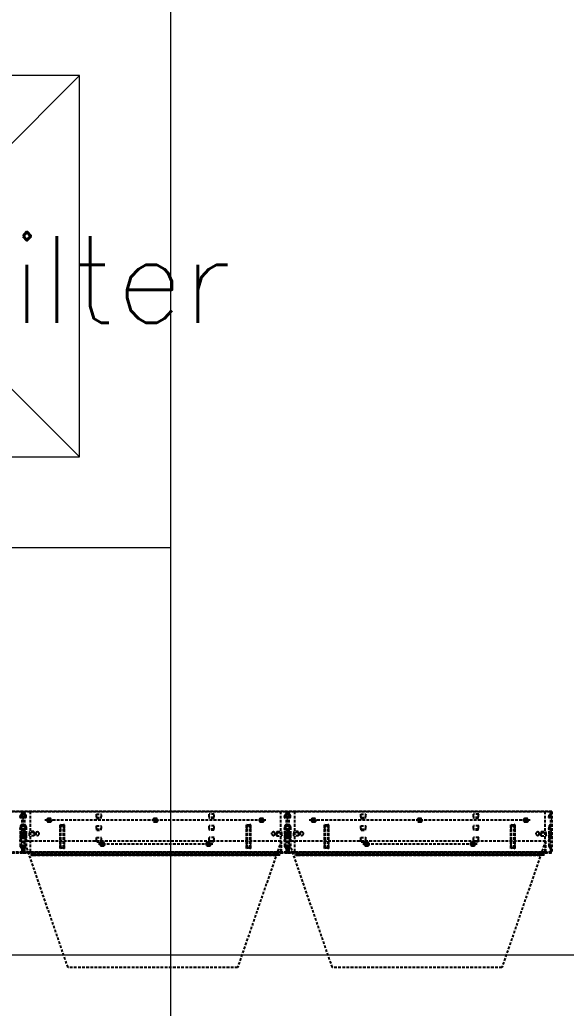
# Model space of a CAD drawing. Extents: x -32000 to 416743, y -254124 to 144214.
# Drawn here: x 14652 to 15913, y 38878 to 41159 of the extents above; entities that cross this region are included whole.
import ezdxf

# ---------------------------------------------------------------- set-up
doc = ezdxf.new("R2010")
doc.units = 0
doc.header["$LTSCALE"] = 10
doc.linetypes.add('XFM1Q40$0$HIDDEN', pattern=[9.525, 6.35, -3.175])
for name, color, linetype in [('XFM1Q40$0$CBF01', 3, 'Continuous'), ('XFM1Q40$0$CBF02', 6, 'Continuous'), ('XFM1Q40$0$CBF03', 30, 'Continuous'), ('XFM1Q40$0$CBF04', 7, 'Continuous'), ('XFM1Q40$0$HEPA', 6, 'Continuous'), ('XFM7P40ICA$0$H12PL4$0$L40_19_MEJI', 252, 'Continuous'), ('XFM7P40ICA$0$H12PL4$0$L40_19_SUGATA3', 252, 'Continuous'), ('XFM7P40ICA$0$H12PL4$0$L40_19_設備基礎', 252, 'Continuous')]:
    doc.layers.add(name, color=color, linetype=linetype)
doc.styles.add('XFM1Q40$0$LSP', font='SIMPLEX.shx', dxfattribs={"bigfont": 'chineset.shx'})

# ---------------------------------------------------------------- blocks, each defined once
blk = doc.blocks.new('XFM1Q40$0$A$Cac22a11c')
at = {"layer": 'XFM1Q40$0$CBF01', "color": 252, "linetype": 'XFM1Q40$0$HIDDEN', "ltscale": 0.1}
for p, q in [((287760, 174199.1), (287744, 174199.1)), ((287753, 174185.1), (287753.5, 174190.4)), ((287753, 174185.1), (287754.5, 174184.9)), ((287754.5, 174184.9), (287755, 174190.2)), ((287757, 174193.1), (287756.5, 174193.1)), ((287757, 174191.6), (287756.5, 174191.6)), ((287758.5, 174199.1), (287758.5, 174105.6)), ((287758.5, 174183.1), (287760, 174183.1)), ((287760, 174199.1), (287760, 174104.1)), ((288354, 174199.1), (288354, 174105.6)), ((288370, 174199.1), (288354, 174199.1)), ((288363, 174185.1), (288363.5, 174190.4)), ((288363, 174185.1), (288364.5, 174184.9)), ((288364.5, 174184.9), (288365, 174190.2)), ((288367, 174193.1), (288366.5, 174193.1)), ((288367, 174191.6), (288366.5, 174191.6)), ((288368.5, 174199.1), (288368.5, 174105.6)), ((288368.5, 174183.1), (288370, 174183.1)), ((288370, 174199.1), (288370, 174104.1)), ((288964, 174199.1), (288964, 174105.6)), ((288980, 174199.1), (288964, 174199.1)), ((288973, 174185.1), (288973.5, 174190.4)), ((288973, 174185.1), (288974.5, 174184.9)), ((288974.5, 174184.9), (288975, 174190.2)), ((288977, 174193.1), (288976.5, 174193.1)), ((288977, 174191.6), (288976.5, 174191.6)), ((288978.5, 174199.1), (288978.5, 174105.6)), ((288978.5, 174183.1), (288980, 174183.1)), ((288980, 174199.1), (288980, 174104.1)), ((287753, 174163.6), (287753, 174119.6)), ((287753, 174158.1), (287753.5, 174163.4)), ((287753, 174158.1), (287754.5, 174157.9)), ((287754.5, 174163.6), (287754.5, 174119.6)), ((287754.5, 174157.9), (287755, 174163.2)), ((287757, 174166.1), (287756.5, 174166.1)), ((287757, 174164.6), (287756.5, 174164.6)), ((287758.5, 174169.1), (287760, 174169.1)), ((288363, 174163.6), (288363, 174119.6)), ((288363, 174158.1), (288363.5, 174163.4)), ((288363, 174158.1), (288364.5, 174157.9)), ((288364.5, 174163.6), (288364.5, 174119.6)), ((288364.5, 174157.9), (288365, 174163.2)), ((288367, 174166.1), (288366.5, 174166.1)), ((288367, 174164.6), (288366.5, 174164.6)), ((288368.5, 174169.1), (288370, 174169.1)), ((288973, 174163.6), (288973, 174119.6)), ((288973, 174158.1), (288973.5, 174163.4)), ((288973, 174158.1), (288974.5, 174157.9)), ((288974.5, 174163.6), (288974.5, 174119.6)), ((288974.5, 174157.9), (288975, 174163.2)), ((288977, 174166.1), (288976.5, 174166.1)), ((288977, 174164.6), (288976.5, 174164.6)), ((288978.5, 174169.1), (288980, 174169.1)), ((287753, 174151.1), (287754.5, 174151.3)), ((287753, 174151.1), (287753.5, 174145.8)), ((287753, 174131.1), (287753.5, 174136.4)), ((287754.5, 174151.3), (287755, 174146)), ((287754.5, 174130.9), (287755, 174136.2)), ((287756.5, 174151.6), (287760, 174151.6)), ((287756.5, 174150.1), (287758.5, 174150.1)), ((287756.5, 174146.1), (287758.5, 174146.1)), ((287756.5, 174144.6), (287760, 174144.6)), ((287757, 174139.1), (287756.5, 174139.1)), ((287757, 174137.6), (287756.5, 174137.6)), ((287758.5, 174156.1), (287760, 174156.1)), ((287758.5, 174153.1), (287760, 174153.1)), ((288363, 174151.1), (288364.5, 174151.3)), ((288363, 174151.1), (288363.5, 174145.8)), ((288363, 174131.1), (288363.5, 174136.4)), ((288364.5, 174151.3), (288365, 174146)), ((288364.5, 174130.9), (288365, 174136.2)), ((288366.5, 174151.6), (288370, 174151.6)), ((288366.5, 174150.1), (288368.5, 174150.1)), ((288366.5, 174146.1), (288368.5, 174146.1)), ((288366.5, 174144.6), (288370, 174144.6)), ((288367, 174139.1), (288366.5, 174139.1)), ((288367, 174137.6), (288366.5, 174137.6)), ((288368.5, 174156.1), (288370, 174156.1)), ((288368.5, 174153.1), (288370, 174153.1)), ((288973, 174151.1), (288974.5, 174151.3)), ((288973, 174151.1), (288973.5, 174145.8)), ((288973, 174131.1), (288973.5, 174136.4)), ((288974.5, 174151.3), (288975, 174146)), ((288974.5, 174130.9), (288975, 174136.2)), ((288976.5, 174151.6), (288980, 174151.6)), ((288976.5, 174150.1), (288978.5, 174150.1)), ((288976.5, 174146.1), (288978.5, 174146.1)), ((288976.5, 174144.6), (288980, 174144.6)), ((288977, 174139.1), (288976.5, 174139.1)), ((288977, 174137.6), (288976.5, 174137.6)), ((288978.5, 174156.1), (288980, 174156.1)), ((288978.5, 174153.1), (288980, 174153.1)), ((287753, 174131.1), (287754.5, 174130.9)), ((287758.5, 174129.1), (287760, 174129.1)), ((287758.5, 174114.1), (287760, 174114.1)), ((288363, 174131.1), (288364.5, 174130.9)), ((288368.5, 174129.1), (288370, 174129.1)), ((288368.5, 174114.1), (288370, 174114.1)), ((288973, 174131.1), (288974.5, 174130.9)), ((288978.5, 174129.1), (288980, 174129.1)), ((288978.5, 174114.1), (288980, 174114.1)), ((287758.5, 174105.6), (287735, 174105.6)), ((287760, 174104.1), (287736.5, 174104.1)), ((288368.5, 174105.6), (288345, 174105.6)), ((288345, 174105.6), (288345, 174098.6)), ((288352, 174098.6), (288345, 174098.6)), ((288370, 174104.1), (288346.5, 174104.1)), ((288346.5, 174104.1), (288346.5, 174100.1)), ((288352, 174100.1), (288346.5, 174100.1)), ((288352, 174098.6), (288352, 174100.1)), ((288354, 174105.6), (288354, 174104.1)), ((288978.5, 174105.6), (288955, 174105.6)), ((288955, 174105.6), (288955, 174098.6)), ((288962, 174098.6), (288955, 174098.6)), ((288980, 174104.1), (288956.5, 174104.1)), ((288956.5, 174104.1), (288956.5, 174100.1)), ((288962, 174100.1), (288956.5, 174100.1)), ((288962, 174098.6), (288962, 174100.1)), ((288964, 174105.6), (288964, 174104.1))]:
    blk.add_line(p, q, dxfattribs=at)
for centre, radius, start, end in [((287756.5, 174190.1), 3, 90, 175), ((287756.5, 174190.1), 1.5, 90, 175), ((287757, 174194.6), 1.5, 270, 0), ((287757, 174194.6), 3, 270, 300), ((287757, 174194.6), 3, 300, 0), ((288366.5, 174190.1), 3, 90, 175), ((288366.5, 174190.1), 1.5, 90, 175), ((288367, 174194.6), 1.5, 270, 0), ((288367, 174194.6), 3, 270, 300), ((288367, 174194.6), 3, 300, 0), ((288976.5, 174190.1), 3, 90, 175), ((288976.5, 174190.1), 1.5, 90, 175), ((288977, 174194.6), 1.5, 270, 0), ((288977, 174194.6), 3, 270, 300), ((288977, 174194.6), 3, 300, 0), ((287758.5, 174163.6), 5.5, 90, 180), ((287756.5, 174163.1), 3, 90, 175), ((287758.5, 174163.6), 4, 90, 180), ((287756.5, 174163.1), 1.5, 90, 175), ((287757, 174167.6), 1.5, 270, 0), ((287757, 174167.6), 3, 270, 0), ((288368.5, 174163.6), 5.5, 90, 180), ((288366.5, 174163.1), 3, 90, 175), ((288368.5, 174163.6), 4, 90, 180), ((288366.5, 174163.1), 1.5, 90, 175), ((288367, 174167.6), 1.5, 270, 0), ((288367, 174167.6), 3, 270, 0), ((288978.5, 174163.6), 5.5, 90, 180), ((288976.5, 174163.1), 3, 90, 175), ((288978.5, 174163.6), 4, 90, 180), ((288976.5, 174163.1), 1.5, 90, 175), ((288977, 174167.6), 1.5, 270, 0), ((288977, 174167.6), 3, 270, 0), ((287756.5, 174148.1), 3.5, 90, 270), ((287756.5, 174146.1), 3, 185, 270), ((287756.5, 174136.1), 3, 90, 175), ((287756.5, 174148.1), 2, 90, 270), ((287756.5, 174146.1), 1.5, 185, 270), ((287756.5, 174136.1), 1.5, 90, 175), ((287757, 174141.6), 3, 0, 90), ((287757, 174141.6), 1.5, 0, 90), ((287757, 174140.6), 3, 270, 0), ((287757, 174140.6), 1.5, 270, 0), ((288366.5, 174148.1), 3.5, 90, 270), ((288366.5, 174146.1), 3, 185, 270), ((288366.5, 174136.1), 3, 90, 175), ((288366.5, 174148.1), 2, 90, 270), ((288366.5, 174146.1), 1.5, 185, 270), ((288366.5, 174136.1), 1.5, 90, 175), ((288367, 174141.6), 3, 0, 90), ((288367, 174141.6), 1.5, 0, 90), ((288367, 174140.6), 3, 270, 0), ((288367, 174140.6), 1.5, 270, 0), ((288976.5, 174148.1), 3.5, 90, 270), ((288976.5, 174146.1), 3, 185, 270), ((288976.5, 174136.1), 3, 90, 175), ((288976.5, 174148.1), 2, 90, 270), ((288976.5, 174146.1), 1.5, 185, 270), ((288976.5, 174136.1), 1.5, 90, 175), ((288977, 174141.6), 3, 0, 90), ((288977, 174141.6), 1.5, 0, 90), ((288977, 174140.6), 3, 270, 0), ((288977, 174140.6), 1.5, 270, 0), ((287758.5, 174119.6), 5.5, 180, 270), ((287758.5, 174119.6), 4, 180, 270), ((288368.5, 174119.6), 5.5, 180, 270), ((288368.5, 174119.6), 4, 180, 270), ((288978.5, 174119.6), 5.5, 180, 270), ((288978.5, 174119.6), 4, 180, 270)]:
    blk.add_arc(centre, radius, start, end, dxfattribs=at)
at = {"layer": 'XFM1Q40$0$CBF02', "color": 252, "linetype": 'XFM1Q40$0$HIDDEN', "ltscale": 0.1}
for p, q in [((287150, 174199.1), (287758.5, 174199.1)), ((287757, 174199.1), (287757, 174104.1)), ((287758.5, 174199.1), (287758.5, 174104.1)), ((287760, 174199.1), (288368.5, 174199.1)), ((287760, 174199.1), (287760, 174104.1)), ((287818, 174174.5), (287818, 174183.6)), ((287822, 174183.1), (287818, 174183.1)), ((287822, 174174.5), (287822, 174183.6)), ((287930, 174183.1), (287929, 174193)), ((287929.9, 174185.1), (287929.1, 174193.1)), ((287929.1, 174193.1), (287940.9, 174193.1)), ((287929.9, 174185.1), (287940.1, 174185.1)), ((287930, 174183.1), (287940, 174183.1)), ((287940, 174183.1), (287941, 174193)), ((287940.1, 174185.1), (287940.9, 174193.1)), ((288063, 174174.5), (288063, 174183.6)), ((288067, 174183.1), (288063, 174183.1)), ((288067, 174174.5), (288067, 174183.6)), ((288308, 174174.5), (288308, 174183.6)), ((288312, 174183.1), (288308, 174183.1)), ((288312, 174174.5), (288312, 174183.6)), ((288367, 174199.1), (288367, 174104.1)), ((288368.5, 174199.1), (288368.5, 174104.1)), ((288370, 174199.1), (288978.5, 174199.1)), ((288370, 174199.1), (288370, 174104.1)), ((288428, 174174.5), (288428, 174183.6)), ((288432, 174183.1), (288428, 174183.1)), ((288432, 174174.5), (288432, 174183.6)), ((288540, 174183.1), (288539, 174193)), ((288539.9, 174185.1), (288539.1, 174193.1)), ((288539.1, 174193.1), (288550.9, 174193.1)), ((288539.9, 174185.1), (288550.1, 174185.1)), ((288540, 174183.1), (288550, 174183.1)), ((288550, 174183.1), (288551, 174193)), ((288550.1, 174185.1), (288550.9, 174193.1)), ((288673, 174174.5), (288673, 174183.6)), ((288677, 174183.1), (288673, 174183.1)), ((288677, 174174.5), (288677, 174183.6)), ((288918, 174174.5), (288918, 174183.6)), ((288922, 174183.1), (288918, 174183.1)), ((288922, 174174.5), (288922, 174183.6)), ((288977, 174199.1), (288977, 174104.1)), ((288978.5, 174199.1), (288978.5, 174104.1)), ((287813, 174179.1), (287827, 174179.1)), ((287822, 174175.1), (287818, 174175.1)), ((287845, 174114.1), (287845, 174169.1)), ((287845, 174169.1), (287848.3, 174167.9)), ((287847, 174114.8), (287847, 174168.4)), ((287855, 174124.7), (287855, 174158.5)), ((287930, 174156.1), (287929, 174166)), ((287929.9, 174158.1), (287929.1, 174166.1)), ((287929.1, 174166.1), (287940.9, 174166.1)), ((287929.9, 174158.1), (287940.1, 174158.1)), ((287940, 174156.1), (287941, 174166)), ((287940.1, 174158.1), (287940.9, 174166.1)), ((288058, 174179.1), (288072, 174179.1)), ((288067, 174175.1), (288063, 174175.1)), ((288275, 174114.1), (288275, 174169.1)), ((288275, 174169.1), (288278.3, 174167.9)), ((288277, 174114.8), (288277, 174168.4)), ((288285, 174124.7), (288285, 174158.5)), ((288303, 174179.1), (288317, 174179.1)), ((288312, 174175.1), (288308, 174175.1)), ((288423, 174179.1), (288437, 174179.1)), ((288432, 174175.1), (288428, 174175.1)), ((288455, 174114.1), (288455, 174169.1)), ((288455, 174169.1), (288458.3, 174167.9)), ((288457, 174114.8), (288457, 174168.4)), ((288465, 174124.7), (288465, 174158.5)), ((288540, 174156.1), (288539, 174166)), ((288539.9, 174158.1), (288539.1, 174166.1)), ((288539.1, 174166.1), (288550.9, 174166.1)), ((288539.9, 174158.1), (288550.1, 174158.1)), ((288550, 174156.1), (288551, 174166)), ((288550.1, 174158.1), (288550.9, 174166.1)), ((288668, 174179.1), (288682, 174179.1)), ((288677, 174175.1), (288673, 174175.1)), ((288885, 174114.1), (288885, 174169.1)), ((288885, 174169.1), (288888.3, 174167.9)), ((288887, 174114.8), (288887, 174168.4)), ((288895, 174124.7), (288895, 174158.5)), ((288913, 174179.1), (288927, 174179.1)), ((288922, 174175.1), (288918, 174175.1)), ((287930, 174129.1), (287929, 174139)), ((287929.1, 174139.1), (287940.9, 174139.1)), ((287929.9, 174131.1), (287929.1, 174139.1)), ((287930, 174156.1), (287940, 174156.1)), ((287940, 174129.1), (287941, 174139)), ((287940.1, 174131.1), (287940.9, 174139.1)), ((288333.5, 174146.6), (288333.5, 174149.6)), ((288340.5, 174145.5), (288340.5, 174150.7)), ((288345.5, 174153.1), (288344.5, 174143.1)), ((288345.4, 174151.1), (288344.6, 174143.1)), ((288344.6, 174143.1), (288356.4, 174143.1)), ((288345.4, 174151.1), (288355.6, 174151.1)), ((288345.5, 174153.1), (288355.5, 174153.1)), ((288355.5, 174153.1), (288356.5, 174143.1)), ((288355.6, 174151.1), (288356.4, 174143.1)), ((288540, 174129.1), (288539, 174139)), ((288539.1, 174139.1), (288550.9, 174139.1)), ((288539.9, 174131.1), (288539.1, 174139.1)), ((288540, 174156.1), (288550, 174156.1)), ((288550, 174129.1), (288551, 174139)), ((288550.1, 174131.1), (288550.9, 174139.1)), ((288943.5, 174146.6), (288943.5, 174149.6)), ((288950.5, 174145.5), (288950.5, 174150.7)), ((288955.5, 174153.1), (288954.5, 174143.1)), ((288955.4, 174151.1), (288954.6, 174143.1)), ((288954.6, 174143.1), (288966.4, 174143.1)), ((288955.4, 174151.1), (288965.6, 174151.1)), ((288955.5, 174153.1), (288965.5, 174153.1)), ((288965.5, 174153.1), (288966.5, 174143.1)), ((288965.6, 174151.1), (288966.4, 174143.1)), ((287848.3, 174115.3), (287845, 174114.1)), ((287929.9, 174131.1), (287940.1, 174131.1)), ((287930, 174129.1), (287940, 174129.1)), ((287935.5, 174124.1), (287949.5, 174124.1)), ((287940.5, 174119.5), (287940.5, 174128.6)), ((287944.5, 174128.1), (287940.5, 174128.1)), ((287944.5, 174120.1), (287940.5, 174120.1)), ((287944.5, 174119.5), (287944.5, 174128.6)), ((288180.5, 174124.1), (288194.5, 174124.1)), ((288185.5, 174119.5), (288185.5, 174128.6)), ((288189.5, 174128.1), (288185.5, 174128.1)), ((288189.5, 174120.1), (288185.5, 174120.1)), ((288189.5, 174119.5), (288189.5, 174128.6)), ((288278.3, 174115.3), (288275, 174114.1)), ((288458.3, 174115.3), (288455, 174114.1)), ((288539.9, 174131.1), (288550.1, 174131.1)), ((288540, 174129.1), (288550, 174129.1)), ((288545.5, 174124.1), (288559.5, 174124.1)), ((288550.5, 174119.5), (288550.5, 174128.6)), ((288554.5, 174128.1), (288550.5, 174128.1)), ((288554.5, 174120.1), (288550.5, 174120.1)), ((288554.5, 174119.5), (288554.5, 174128.6)), ((288790.5, 174124.1), (288804.5, 174124.1)), ((288795.5, 174119.5), (288795.5, 174128.6)), ((288799.5, 174128.1), (288795.5, 174128.1)), ((288799.5, 174120.1), (288795.5, 174120.1)), ((288799.5, 174119.5), (288799.5, 174128.6)), ((288888.3, 174115.3), (288885, 174114.1)), ((287733.5, 174104.1), (287758.5, 174104.1)), ((287783.5, 174104.1), (287760, 174104.1)), ((287783.5, 174105.6), (288343.5, 174105.6)), ((287783.5, 174098.6), (287783.5, 174105.6)), ((287783.5, 174104.1), (288343.5, 174104.1)), ((287783.5, 174100.1), (288343.5, 174100.1)), ((287783.5, 174098.6), (288343.5, 174098.6)), ((288343.5, 174105.6), (288343.5, 174098.6)), ((288343.5, 174104.1), (288368.5, 174104.1)), ((288393.5, 174104.1), (288370, 174104.1)), ((288393.5, 174105.6), (288953.5, 174105.6)), ((288393.5, 174098.6), (288393.5, 174105.6)), ((288393.5, 174104.1), (288953.5, 174104.1)), ((288393.5, 174100.1), (288953.5, 174100.1)), ((288393.5, 174098.6), (288953.5, 174098.6)), ((288953.5, 174105.6), (288953.5, 174098.6)), ((288953.5, 174104.1), (288978.5, 174104.1))]:
    blk.add_line(p, q, dxfattribs=at)
for centre, radius, start, end in [((287818, 174179.1), 4, 90, 270), ((287822, 174179.1), 4, 270, 90), ((287929.1, 174193), 0.0502, 360, 191.4212), ((287940.9, 174193), 0.0502, 348.5788, 180), ((288063, 174179.1), 4, 90, 270), ((288067, 174179.1), 4, 270, 90), ((288308, 174179.1), 4, 90, 270), ((288312, 174179.1), 4, 270, 90), ((288428, 174179.1), 4, 90, 270), ((288432, 174179.1), 4, 270, 90), ((288539.1, 174193), 0.0502, 360, 191.4212), ((288550.9, 174193), 0.0502, 348.5788, 180), ((288673, 174179.1), 4, 90, 270), ((288677, 174179.1), 4, 270, 90), ((288918, 174179.1), 4, 90, 270), ((288922, 174179.1), 4, 270, 90), ((287845, 174158.5), 10, 0, 70.71), ((287929.1, 174166), 0.0502, 360, 191.4212), ((287940.9, 174166), 0.0502, 348.5788, 180), ((288275, 174158.5), 10, 0, 70.71), ((288455, 174158.5), 10, 0, 70.71), ((288539.1, 174166), 0.0502, 360, 191.4212), ((288550.9, 174166), 0.0502, 348.5788, 180), ((288885, 174158.5), 10, 0, 70.71), ((287929.1, 174139), 0.0502, 360, 191.4212), ((287940.9, 174139), 0.0502, 348.5788, 180), ((288337.5, 174147.5), 4.49, 63.4401, 152.8116), ((288337.5, 174148.6), 4.49, 207.1884, 296.5599), ((288337.5, 174148.1), 4, 300, 60), ((288344.6, 174143.1), 0.0502, 168.5788, 0), ((288356.4, 174143.1), 0.0502, 180, 11.4212), ((288539.1, 174139), 0.0502, 360, 191.4212), ((288550.9, 174139), 0.0502, 348.5788, 180), ((288947.5, 174147.5), 4.49, 63.4401, 152.8116), ((288947.5, 174148.6), 4.49, 207.1884, 296.5599), ((288947.5, 174148.1), 4, 300, 60), ((288954.6, 174143.1), 0.0502, 168.5788, 0), ((288966.4, 174143.1), 0.0502, 180, 11.4212), ((287845, 174124.7), 10, 289.29, 0), ((287940.5, 174124.1), 4, 90, 270), ((287944.5, 174124.1), 4, 270, 90), ((288185.5, 174124.1), 4, 90, 270), ((288189.5, 174124.1), 4, 270, 90), ((288275, 174124.7), 10, 289.29, 0), ((288455, 174124.7), 10, 289.29, 0), ((288550.5, 174124.1), 4, 90, 270), ((288554.5, 174124.1), 4, 270, 90), ((288795.5, 174124.1), 4, 90, 270), ((288799.5, 174124.1), 4, 270, 90), ((288885, 174124.7), 10, 289.29, 0)]:
    blk.add_arc(centre, radius, start, end, dxfattribs=at)
at = {"layer": 'XFM1Q40$0$CBF03', "color": 252, "linetype": 'XFM1Q40$0$HIDDEN', "ltscale": 0.1}
for p, q in [((287760, 174199.1), (287151.5, 174199.1)), ((287760, 174199.1), (287760, 174104.1)), ((288370, 174199.1), (287761.5, 174199.1)), ((287761.5, 174199.1), (287761.5, 174104.1)), ((287763, 174199.1), (287763, 174104.1)), ((287818, 174174.5), (287818, 174183.6)), ((287818, 174183.1), (287822, 174183.1)), ((287822, 174174.5), (287822, 174183.6)), ((288063, 174174.5), (288063, 174183.6)), ((288063, 174183.1), (288067, 174183.1)), ((288067, 174174.5), (288067, 174183.6)), ((288190, 174183.1), (288189, 174193)), ((288200.9, 174193.1), (288189.1, 174193.1)), ((288189.9, 174185.1), (288189.1, 174193.1)), ((288200.1, 174185.1), (288189.9, 174185.1)), ((288200, 174183.1), (288190, 174183.1)), ((288200, 174183.1), (288201, 174193)), ((288200.1, 174185.1), (288200.9, 174193.1)), ((288308, 174174.5), (288308, 174183.6)), ((288308, 174183.1), (288312, 174183.1)), ((288312, 174174.5), (288312, 174183.6)), ((288370, 174199.1), (288370, 174104.1)), ((288980, 174199.1), (288371.5, 174199.1)), ((288371.5, 174199.1), (288371.5, 174104.1)), ((288373, 174199.1), (288373, 174104.1)), ((288428, 174174.5), (288428, 174183.6)), ((288428, 174183.1), (288432, 174183.1)), ((288432, 174174.5), (288432, 174183.6)), ((288673, 174174.5), (288673, 174183.6)), ((288673, 174183.1), (288677, 174183.1)), ((288677, 174174.5), (288677, 174183.6)), ((288800, 174183.1), (288799, 174193)), ((288810.9, 174193.1), (288799.1, 174193.1)), ((288799.9, 174185.1), (288799.1, 174193.1)), ((288810.1, 174185.1), (288799.9, 174185.1)), ((288810, 174183.1), (288800, 174183.1)), ((288810, 174183.1), (288811, 174193)), ((288810.1, 174185.1), (288810.9, 174193.1)), ((288918, 174174.5), (288918, 174183.6)), ((288918, 174183.1), (288922, 174183.1)), ((288922, 174174.5), (288922, 174183.6)), ((288980, 174199.1), (288980, 174104.1)), ((288320, 174179.1), (287810, 174179.1)), ((287818, 174175.1), (287822, 174175.1)), ((287845, 174124.7), (287845, 174158.5)), ((287855, 174169.1), (287851.7, 174167.9)), ((287853, 174114.8), (287853, 174168.4)), ((287855, 174114.1), (287855, 174169.1)), ((288063, 174175.1), (288067, 174175.1)), ((288190, 174156.1), (288189, 174166)), ((288189.9, 174158.1), (288189.1, 174166.1)), ((288200.9, 174166.1), (288189.1, 174166.1)), ((288200.1, 174158.1), (288189.9, 174158.1)), ((288200, 174156.1), (288201, 174166)), ((288200.1, 174158.1), (288200.9, 174166.1)), ((288275, 174124.7), (288275, 174158.5)), ((288285, 174169.1), (288281.7, 174167.9)), ((288283, 174114.8), (288283, 174168.4)), ((288285, 174114.1), (288285, 174169.1)), ((288308, 174175.1), (288312, 174175.1)), ((288930, 174179.1), (288420, 174179.1)), ((288428, 174175.1), (288432, 174175.1)), ((288455, 174124.7), (288455, 174158.5)), ((288465, 174169.1), (288461.7, 174167.9)), ((288463, 174114.8), (288463, 174168.4)), ((288465, 174114.1), (288465, 174169.1)), ((288673, 174175.1), (288677, 174175.1)), ((288800, 174156.1), (288799, 174166)), ((288799.9, 174158.1), (288799.1, 174166.1)), ((288810.9, 174166.1), (288799.1, 174166.1)), ((288810.1, 174158.1), (288799.9, 174158.1)), ((288810, 174156.1), (288811, 174166)), ((288810.1, 174158.1), (288810.9, 174166.1)), ((288885, 174124.7), (288885, 174158.5)), ((288895, 174169.1), (288891.7, 174167.9)), ((288893, 174114.8), (288893, 174168.4)), ((288895, 174114.1), (288895, 174169.1)), ((288918, 174175.1), (288922, 174175.1)), ((287774.5, 174153.1), (287773.5, 174143.1)), ((287774.4, 174151.1), (287773.6, 174143.1)), ((287785.4, 174143.1), (287773.6, 174143.1)), ((287784.6, 174151.1), (287774.4, 174151.1)), ((287784.5, 174153.1), (287774.5, 174153.1)), ((287784.5, 174153.1), (287785.5, 174143.1)), ((287784.6, 174151.1), (287785.4, 174143.1)), ((287789.5, 174145.5), (287789.5, 174150.7)), ((287796.5, 174146.6), (287796.5, 174149.6)), ((288190, 174129.1), (288189, 174139)), ((288200.9, 174139.1), (288189.1, 174139.1)), ((288189.9, 174131.1), (288189.1, 174139.1)), ((288200, 174156.1), (288190, 174156.1)), ((288200, 174129.1), (288201, 174139)), ((288200.1, 174131.1), (288200.9, 174139.1)), ((288384.5, 174153.1), (288383.5, 174143.1)), ((288384.4, 174151.1), (288383.6, 174143.1)), ((288395.4, 174143.1), (288383.6, 174143.1)), ((288394.6, 174151.1), (288384.4, 174151.1)), ((288394.5, 174153.1), (288384.5, 174153.1)), ((288394.5, 174153.1), (288395.5, 174143.1)), ((288394.6, 174151.1), (288395.4, 174143.1)), ((288399.5, 174145.5), (288399.5, 174150.7)), ((288406.5, 174146.6), (288406.5, 174149.6)), ((288800, 174129.1), (288799, 174139)), ((288810.9, 174139.1), (288799.1, 174139.1)), ((288799.9, 174131.1), (288799.1, 174139.1)), ((288810, 174156.1), (288800, 174156.1)), ((288810, 174129.1), (288811, 174139)), ((288810.1, 174131.1), (288810.9, 174139.1)), ((287851.7, 174115.3), (287855, 174114.1)), ((288197.5, 174124.1), (287932.5, 174124.1)), ((287940.5, 174119.5), (287940.5, 174128.6)), ((287940.5, 174128.1), (287944.5, 174128.1)), ((287940.5, 174120.1), (287944.5, 174120.1)), ((287944.5, 174119.5), (287944.5, 174128.6)), ((288185.5, 174119.5), (288185.5, 174128.6)), ((288185.5, 174128.1), (288189.5, 174128.1)), ((288185.5, 174120.1), (288189.5, 174120.1)), ((288189.5, 174119.5), (288189.5, 174128.6)), ((288200.1, 174131.1), (288189.9, 174131.1)), ((288200, 174129.1), (288190, 174129.1)), ((288281.7, 174115.3), (288285, 174114.1)), ((288461.7, 174115.3), (288465, 174114.1)), ((288807.5, 174124.1), (288542.5, 174124.1)), ((288550.5, 174119.5), (288550.5, 174128.6)), ((288550.5, 174128.1), (288554.5, 174128.1)), ((288550.5, 174120.1), (288554.5, 174120.1)), ((288554.5, 174119.5), (288554.5, 174128.6)), ((288795.5, 174119.5), (288795.5, 174128.6)), ((288795.5, 174128.1), (288799.5, 174128.1)), ((288795.5, 174120.1), (288799.5, 174120.1)), ((288799.5, 174119.5), (288799.5, 174128.6)), ((288810.1, 174131.1), (288799.9, 174131.1)), ((288810, 174129.1), (288800, 174129.1)), ((288891.7, 174115.3), (288895, 174114.1)), ((287760, 174104.1), (287151.5, 174104.1)), ((288370, 174104.1), (287761.5, 174104.1)), ((288346.5, 174105.6), (287786.5, 174105.6)), ((287786.5, 174105.6), (287786.5, 174104.1)), ((287786.5, 174104.1), (287786.5, 174098.6)), ((288346.5, 174100.1), (287786.5, 174100.1)), ((288346.5, 174098.6), (287786.5, 174098.6)), ((288346.5, 174104.1), (288346.5, 174105.6)), ((288346.5, 174098.6), (288346.5, 174104.1)), ((288980, 174104.1), (288371.5, 174104.1)), ((288956.5, 174105.6), (288396.5, 174105.6)), ((288396.5, 174105.6), (288396.5, 174104.1)), ((288396.5, 174104.1), (288396.5, 174098.6)), ((288956.5, 174100.1), (288396.5, 174100.1)), ((288956.5, 174098.6), (288396.5, 174098.6)), ((288956.5, 174104.1), (288956.5, 174105.6)), ((288956.5, 174098.6), (288956.5, 174104.1))]:
    blk.add_line(p, q, dxfattribs=at)
for centre, radius, start, end in [((287818, 174179.1), 4, 90, 270), ((287822, 174179.1), 4, 270, 90), ((288063, 174179.1), 4, 90, 270), ((288067, 174179.1), 4, 270, 90), ((288189.1, 174193), 0.0502, 360, 191.4212), ((288200.9, 174193), 0.0502, 348.5788, 180), ((288308, 174179.1), 4, 90, 270), ((288312, 174179.1), 4, 270, 90), ((288428, 174179.1), 4, 90, 270), ((288432, 174179.1), 4, 270, 90), ((288673, 174179.1), 4, 90, 270), ((288677, 174179.1), 4, 270, 90), ((288799.1, 174193), 0.0502, 360, 191.4212), ((288810.9, 174193), 0.0502, 348.5788, 180), ((288918, 174179.1), 4, 90, 270), ((288922, 174179.1), 4, 270, 90), ((287855, 174158.5), 10, 109.29, 180), ((288189.1, 174166), 0.0502, 360, 191.4212), ((288200.9, 174166), 0.0502, 348.5788, 180), ((288285, 174158.5), 10, 109.29, 180), ((288465, 174158.5), 10, 109.29, 180), ((288799.1, 174166), 0.0502, 360, 191.4212), ((288810.9, 174166), 0.0502, 348.5788, 180), ((288895, 174158.5), 10, 109.29, 180), ((287773.6, 174143.1), 0.0502, 168.5788, 0), ((287785.4, 174143.1), 0.0502, 180, 11.4212), ((287792.5, 174148.1), 4, 120, 240), ((287792.5, 174147.5), 4.49, 27.1884, 116.5599), ((287792.5, 174148.6), 4.49, 243.4401, 332.8116), ((288189.1, 174139), 0.0502, 360, 191.4212), ((288200.9, 174139), 0.0502, 348.5788, 180), ((288383.6, 174143.1), 0.0502, 168.5788, 0), ((288395.4, 174143.1), 0.0502, 180, 11.4212), ((288402.5, 174148.1), 4, 120, 240), ((288402.5, 174147.5), 4.49, 27.1884, 116.5599), ((288402.5, 174148.6), 4.49, 243.4401, 332.8116), ((288799.1, 174139), 0.0502, 360, 191.4212), ((288810.9, 174139), 0.0502, 348.5788, 180), ((287855, 174124.7), 10, 180, 250.71), ((287940.5, 174124.1), 4, 90, 270), ((287944.5, 174124.1), 4, 270, 90), ((288185.5, 174124.1), 4, 90, 270), ((288189.5, 174124.1), 4, 270, 90), ((288285, 174124.7), 10, 180, 250.71), ((288465, 174124.7), 10, 180, 250.71), ((288550.5, 174124.1), 4, 90, 270), ((288554.5, 174124.1), 4, 270, 90), ((288795.5, 174124.1), 4, 90, 270), ((288799.5, 174124.1), 4, 270, 90), ((288895, 174124.7), 10, 180, 250.71)]:
    blk.add_arc(centre, radius, start, end, dxfattribs=at)
at = {"layer": 'XFM1Q40$0$CBF04', "color": 252, "linetype": 'XFM1Q40$0$HIDDEN', "ltscale": 0.1}
for p, q in [((287760, 174199.1), (287760, 174104.1)), ((287760, 174199.1), (287776, 174199.1)), ((287761.5, 174183.1), (287760, 174183.1)), ((287761.5, 174199.1), (287761.5, 174105.6)), ((287763, 174193.1), (287763.5, 174193.1)), ((287763, 174191.6), (287763.5, 174191.6)), ((287765.5, 174184.9), (287765, 174190.2)), ((287767, 174185.1), (287765.5, 174184.9)), ((287767, 174185.1), (287766.5, 174190.4)), ((287776, 174199.1), (287776, 174105.6)), ((288370, 174199.1), (288370, 174104.1)), ((288370, 174199.1), (288386, 174199.1)), ((288371.5, 174183.1), (288370, 174183.1)), ((288371.5, 174199.1), (288371.5, 174105.6)), ((288373, 174193.1), (288373.5, 174193.1)), ((288373, 174191.6), (288373.5, 174191.6)), ((288375.5, 174184.9), (288375, 174190.2)), ((288377, 174185.1), (288375.5, 174184.9)), ((288377, 174185.1), (288376.5, 174190.4)), ((288386, 174199.1), (288386, 174105.6)), ((287761.5, 174169.1), (287760, 174169.1)), ((287763, 174166.1), (287763.5, 174166.1)), ((287763, 174164.6), (287763.5, 174164.6)), ((287765.5, 174157.9), (287765, 174163.2)), ((287765.5, 174163.6), (287765.5, 174119.6)), ((287767, 174158.1), (287765.5, 174157.9)), ((287767, 174158.1), (287766.5, 174163.4)), ((287767, 174163.6), (287767, 174119.6)), ((288371.5, 174169.1), (288370, 174169.1)), ((288373, 174166.1), (288373.5, 174166.1)), ((288373, 174164.6), (288373.5, 174164.6)), ((288375.5, 174157.9), (288375, 174163.2)), ((288375.5, 174163.6), (288375.5, 174119.6)), ((288377, 174158.1), (288375.5, 174157.9)), ((288377, 174158.1), (288376.5, 174163.4)), ((288377, 174163.6), (288377, 174119.6)), ((287761.5, 174156.1), (287760, 174156.1)), ((287761.5, 174153.1), (287760, 174153.1)), ((287763.5, 174151.6), (287760, 174151.6)), ((287763.5, 174144.6), (287760, 174144.6)), ((287763.5, 174150.1), (287761.5, 174150.1)), ((287763.5, 174146.1), (287761.5, 174146.1)), ((287763, 174139.1), (287763.5, 174139.1)), ((287763, 174137.6), (287763.5, 174137.6)), ((287765.5, 174151.3), (287765, 174146)), ((287765.5, 174130.9), (287765, 174136.2)), ((287767, 174151.1), (287765.5, 174151.3)), ((287767, 174151.1), (287766.5, 174145.8)), ((287767, 174131.1), (287766.5, 174136.4)), ((288371.5, 174156.1), (288370, 174156.1)), ((288371.5, 174153.1), (288370, 174153.1)), ((288373.5, 174151.6), (288370, 174151.6)), ((288373.5, 174144.6), (288370, 174144.6)), ((288373.5, 174150.1), (288371.5, 174150.1)), ((288373.5, 174146.1), (288371.5, 174146.1)), ((288373, 174139.1), (288373.5, 174139.1)), ((288373, 174137.6), (288373.5, 174137.6)), ((288375.5, 174151.3), (288375, 174146)), ((288375.5, 174130.9), (288375, 174136.2)), ((288377, 174151.1), (288375.5, 174151.3)), ((288377, 174151.1), (288376.5, 174145.8)), ((288377, 174131.1), (288376.5, 174136.4)), ((287761.5, 174129.1), (287760, 174129.1)), ((287761.5, 174114.1), (287760, 174114.1)), ((287767, 174131.1), (287765.5, 174130.9)), ((288371.5, 174129.1), (288370, 174129.1)), ((288371.5, 174114.1), (288370, 174114.1)), ((288377, 174131.1), (288375.5, 174130.9)), ((287760, 174104.1), (287783.5, 174104.1)), ((287761.5, 174105.6), (287785, 174105.6)), ((287776, 174105.6), (287776, 174104.1)), ((287778, 174100.1), (287783.5, 174100.1)), ((287778, 174098.6), (287778, 174100.1)), ((287778, 174098.6), (287785, 174098.6)), ((287783.5, 174104.1), (287783.5, 174100.1)), ((287785, 174105.6), (287785, 174098.6)), ((288370, 174104.1), (288393.5, 174104.1)), ((288371.5, 174105.6), (288395, 174105.6)), ((288386, 174105.6), (288386, 174104.1)), ((288388, 174100.1), (288393.5, 174100.1)), ((288388, 174098.6), (288388, 174100.1)), ((288388, 174098.6), (288395, 174098.6)), ((288393.5, 174104.1), (288393.5, 174100.1)), ((288395, 174105.6), (288395, 174098.6))]:
    blk.add_line(p, q, dxfattribs=at)
for centre, radius, start, end in [((287763, 174194.6), 3, 180, 240), ((287763, 174194.6), 1.5, 180, 270), ((287763, 174194.6), 3, 240, 270), ((287763.5, 174190.1), 3, 5, 90), ((287763.5, 174190.1), 1.5, 5, 90), ((288373, 174194.6), 3, 180, 240), ((288373, 174194.6), 1.5, 180, 270), ((288373, 174194.6), 3, 240, 270), ((288373.5, 174190.1), 3, 5, 90), ((288373.5, 174190.1), 1.5, 5, 90), ((287763, 174167.6), 3, 180, 270), ((287761.5, 174163.6), 5.5, 0, 90), ((287763, 174167.6), 1.5, 180, 270), ((287761.5, 174163.6), 4, 0, 90), ((287763.5, 174163.1), 3, 5, 90), ((287763.5, 174163.1), 1.5, 5, 90), ((288373, 174167.6), 3, 180, 270), ((288371.5, 174163.6), 5.5, 0, 90), ((288373, 174167.6), 1.5, 180, 270), ((288371.5, 174163.6), 4, 0, 90), ((288373.5, 174163.1), 3, 5, 90), ((288373.5, 174163.1), 1.5, 5, 90), ((287763, 174141.6), 3, 90, 180), ((287763, 174140.6), 3, 180, 270), ((287763, 174141.6), 1.5, 90, 180), ((287763, 174140.6), 1.5, 180, 270), ((287763.5, 174148.1), 3.5, 270, 90), ((287763.5, 174148.1), 2, 270, 90), ((287763.5, 174146.1), 1.5, 270, 355), ((287763.5, 174146.1), 3, 270, 355), ((287763.5, 174136.1), 3, 5, 90), ((287763.5, 174136.1), 1.5, 5, 90), ((288373, 174141.6), 3, 90, 180), ((288373, 174140.6), 3, 180, 270), ((288373, 174141.6), 1.5, 90, 180), ((288373, 174140.6), 1.5, 180, 270), ((288373.5, 174148.1), 3.5, 270, 90), ((288373.5, 174148.1), 2, 270, 90), ((288373.5, 174146.1), 1.5, 270, 355), ((288373.5, 174146.1), 3, 270, 355), ((288373.5, 174136.1), 3, 5, 90), ((288373.5, 174136.1), 1.5, 5, 90), ((287761.5, 174119.6), 4, 270, 0), ((287761.5, 174119.6), 5.5, 270, 0), ((288371.5, 174119.6), 4, 270, 0), ((288371.5, 174119.6), 5.5, 270, 0)]:
    blk.add_arc(centre, radius, start, end, dxfattribs=at)
at = {"layer": 'XFM1Q40$0$HEPA', "color": 252, "linetype": 'XFM1Q40$0$HIDDEN', "ltscale": 0.1}
for p, q in [((287863.3, 173839), (287763, 174131)), ((288355, 174131), (287763, 174131)), ((287763, 174105.6), (287763, 174131)), ((288355, 174131), (288254.7, 173839)), ((288355, 174131), (288355, 174105.6)), ((288473.3, 173839), (288373, 174131)), ((288965, 174131), (288373, 174131)), ((288373, 174105.6), (288373, 174131)), ((288965, 174131), (288864.7, 173839)), ((288965, 174131), (288965, 174105.6)), ((288355, 174105.6), (287763, 174105.6)), ((288965, 174105.6), (288373, 174105.6)), ((288254.7, 173839), (287863.3, 173839)), ((288864.7, 173839), (288473.3, 173839))]:
    blk.add_line(p, q, dxfattribs=at)
at = {"color": 252, "linetype": 'XFM1Q40$0$HIDDEN', "ltscale": 0.1, "style": 'XFM1Q40$0$LSP'}
blk.add_text('Chemical filter', height=200, dxfattribs=at).set_placement((286285.8, 175327.3))
blk = doc.blocks.new('XFM1Q40')
blk.add_blockref('XFM1Q40$0$A$Cac22a11c', (-273100, -134867.6))
blk = doc.blocks.new('XFM7P40ICA$0$H12PL4')
at = {"layer": 'XFM7P40ICA$0$H12PL4$0$L40_19_MEJI', "lineweight": 0}
for p, q in [((15000, 42950), (15000, 19840)), ((15000, 39940), (10400, 39940)), ((17300, 39000), (175, 39000))]:
    blk.add_line(p, q, dxfattribs=at)
at = {"layer": 'XFM7P40ICA$0$H12PL4$0$L40_19_SUGATA3', "lineweight": 0}
for p, q in [((14550, 40790), (14790, 41030)), ((14550, 40390), (14790, 40150))]:
    blk.add_line(p, q, dxfattribs=at)
at = {"layer": 'XFM7P40ICA$0$H12PL4$0$L40_19_設備基礎', "lineweight": 0, "flags": 128}
blk.add_lwpolyline([(14790, 40150), (14790, 41030), (10610, 41030), (10610, 40150)], close=True, dxfattribs=at)
blk = doc.blocks.new('XFM7P40ICA')
blk.add_blockref('XFM7P40ICA$0$H12PL4', (0, 0))

msp = doc.modelspace()

# ---------------------------------------------------------------- block references
for name in ['XFM7P40ICA', 'XFM1Q40']:
    msp.add_blockref(name, (0, 0))

doc.saveas('drawing.dxf')
